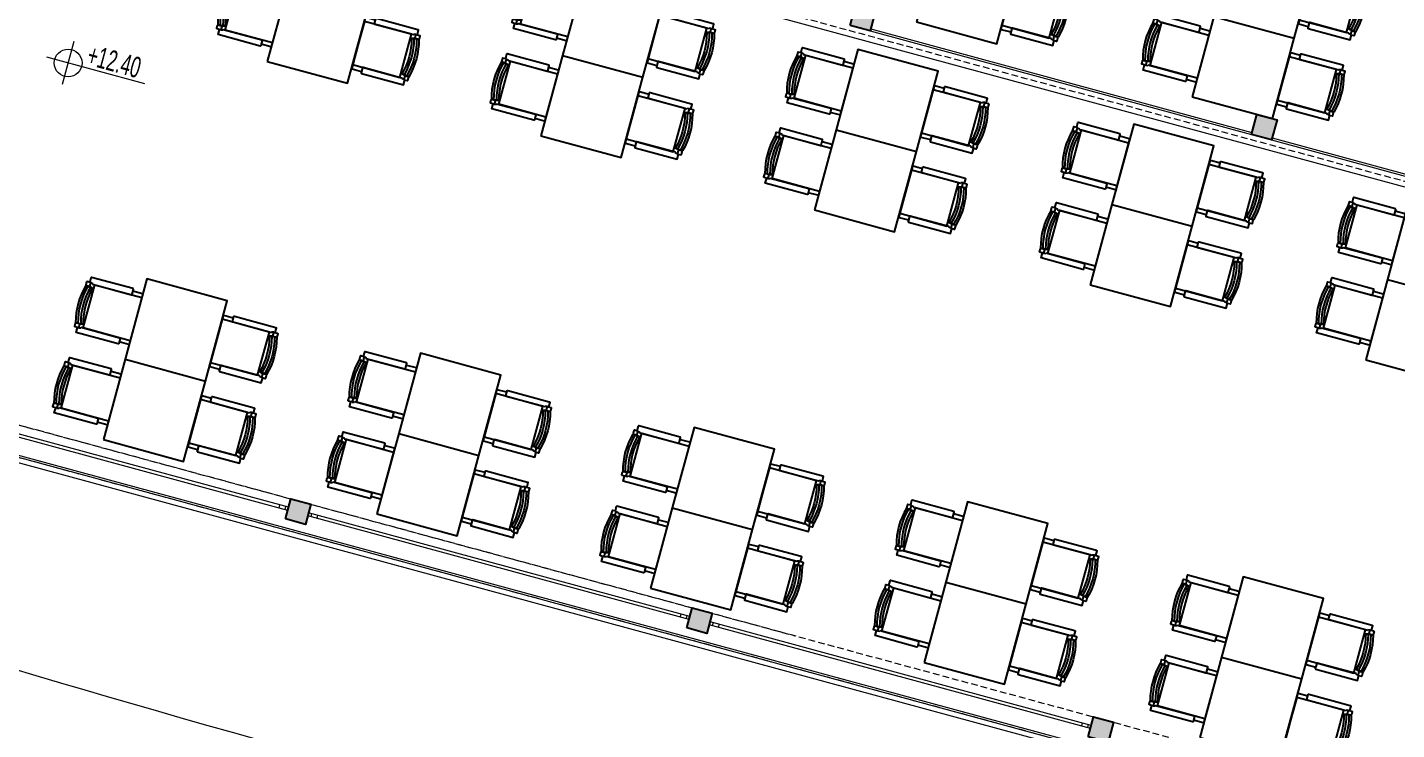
# Model space of a CAD drawing. Header units: millimetres. Extents: x 24907 to 30960, y 3978 to 9944.
# Drawn here: x 27360 to 28677, y 5955 to 6630 of the extents above; entities that cross this region are included whole.
import ezdxf

# ---------------------------------------------------------------- set-up
doc = ezdxf.new("R2010")
doc.units = ezdxf.units.MM
doc.set_wipeout_variables(frame=1)
doc.linetypes.add('HIDDEN', pattern=[9.525, 6.35, -3.175])
doc.layers.add('A-tefris', color=31, linetype='Continuous')
doc.layers.add('A-wipeout', color=120, linetype='Continuous')
for name, color, linetype, lineweight in [('apn', 100, 'Continuous', 20), ('p1', 8, 'HIDDEN', 13), ('pr1', 181, 'Continuous', 13), ('y3', 3, 'Continuous', 13), ('YOL', 32, 'Continuous', 9), ('YOLP', 22, 'Continuous', 20), ('ç-kl', 30, 'Continuous', 25)]:
    doc.layers.add(name, color=color, linetype=linetype, lineweight=lineweight)
doc.layers.add('skl', color=7, linetype='Continuous', lineweight=13, true_color=0x787878)
doc.styles.add('STYLE5', font='arial.ttf', dxfattribs={"width": 0.6})

# ---------------------------------------------------------------- blocks, each defined once
blk = doc.blocks.new('kot-p')
for p, q in [((0, 24), (0, -24)), ((86.1, 0), (-24, 0))]:
    blk.add_line(p, q)
blk.add_circle((0, 0), 15)
blk = doc.blocks.new('sandalye-01-p')
blk.add_wipeout([(57.7, 0), (57.2, 8.1), (55.2, 18.5), (54.7, 18.5), (55.2, 19), (55.2, 22), (54.7, 22.5), (52.3, 22.5), (52.3, 27.5), (10.5, 27.5), (10, 27), (10, 25.5), (0.5, 25.5), (0, 25), (0, -25), (0.5, -25.5), (10, -25.5), (10, -27), (10.5, -27.5), (51.8, -27.5), (52.3, -27), (52.3, -22.5), (54.7, -22.5), (55.2, -22), (55.2, -19), (54.7, -18.5), (55.2, -18.5), (56.8, -10.8)])
for p, q in [((51.2, 18.5), (47, 17.5)), ((48.1, 17.3), (47, 17.3)), ((52.9, 18.5), (48.1, 17.3)), ((51.2, 22.5), (49.1, 22)), ((49.1, 21.5), (49.1, 22)), ((51.2, 18.5), (55.2, 18.5)), ((48.1, -17.3), (47, -17.3)), ((51.2, -18.5), (47, -17.5)), ((53, -18.5, 0), (48.1, -17.3, 0)), ((49.1, -21.5), (49.1, -22)), ((51.2, -22.5), (49.1, -22)), ((51.2, -22.5), (49.1, -22)), ((51.2, -18.5), (55.2, -18.5))]:
    blk.add_line(p, q)
for points in [[(49.1, 21.5), (10.5, 21.5, -0.414214), (10, 22), (10, 27, -0.414214), (10.5, 27.5), (52.3, 27.5), (52.3, 22.5)], [(10, -25.5), (0.5, -25.5, -0.414214), (0, -25), (0, 25, -0.414214), (0.5, 25.5), (10, 25.5)], [(49.1, -21.5), (10.5, -21.5, 0.414214), (10, -22), (10, -27, 0.414214), (10.5, -27.5), (51.8, -27.5, 0.414214), (52.3, -27), (52.3, -22.5)]]:
    blk.add_lwpolyline(points, format="xyb")
blk.add_lwpolyline([(0, -21.5), (0, 21.5), (47, 21.5), (47, -21.5)], close=True)
for points in [[(51.7, 22.5), (54.7, 22.5, -0.414214), (55.2, 22), (55.2, 19, -0.414214), (54.7, 18.5), (51.7, 18.5, -0.414214), (51.2, 19), (51.2, 22, -0.414214)], [(51.7, -22.5), (54.7, -22.5, 0.414214), (55.2, -22), (55.2, -19, 0.414214), (54.7, -18.5), (51.7, -18.5, 0.414214), (51.2, -19), (51.2, -22, 0.414214)]]:
    blk.add_lwpolyline(points, format="xyb", close=True)
for centre, radius, start, end in [((-17.3, 0), 67.7, 345.1598, 14.8482), ((-16.2, 0, 0), 68.9, 344.9605, 15.0473), ((-15.2, 0, 0), 68.9, 15.5809, 15.5887), ((-12.2, 0), 67.7, 344.1276, 15.8724), ((-11.2, 0), 68.9, 344.4113, 15.5887)]:
    blk.add_arc(centre, radius, start, end)
blk = doc.blocks.new('masa-01-p')
at = {"xscale": -1}
for p in [(-40, -40), (-40, -120)]:
    blk.add_blockref('sandalye-01-p', p, dxfattribs=at)
for p in [(40, -40), (40, -120)]:
    blk.add_blockref('sandalye-01-p', p)
blk.add_wipeout([(-40, 0), (40, 0), (40, -80), (-40, -80)]).dxf.layer = 'A-wipeout'
blk.add_lwpolyline([(-40, 0), (40, 0), (40, -80), (-40, -80)], close=True)
blk.add_wipeout([(-40, -80), (40, -80), (40, -160), (-40, -160)]).dxf.layer = 'A-wipeout'
blk.add_lwpolyline([(-40, -80), (40, -80), (40, -160), (-40, -160)], close=True)

msp = doc.modelspace()

# ---------------------------------------------------------------- hatches: boundary and pattern name
at = {"layer": 'skl'}
h = msp.add_hatch(color=256, dxfattribs=at)
h.dxf.hatch_style = 1
h.paths.add_polyline_path([(27929.5, 7265.4), (27910.2, 7270.7), (27904.9, 7251.4), (27924.2, 7246.1)])
h.paths.add_polyline_path([(27789.9, 6751), (27770.6, 6756.3), (27765.3, 6737), (27784.6, 6731.7)])
h.paths.add_polyline_path([(27632.7, 6172), (27613.4, 6177.2), (27608.2, 6157.9), (27627.5, 6152.7)])
h = msp.add_hatch(color=256, dxfattribs=at)
h.dxf.hatch_style = 1
h.paths.add_polyline_path([(28315.5, 7160.7), (28296.2, 7165.9), (28291, 7146.6), (28310.3, 7141.4)])
h.paths.add_polyline_path([(28175.9, 6646.3), (28156.6, 6651.5), (28151.4, 6632.2), (28170.7, 6627)])
h.paths.add_polyline_path([(28018.8, 6067.2), (27999.5, 6072.5), (27994.2, 6053.2), (28013.5, 6047.9)])
h = msp.add_hatch(color=256, dxfattribs=at)
h.dxf.hatch_style = 1
h.paths.add_polyline_path([(28701.6, 7055.9), (28682.2, 7061.2), (28677, 7041.9), (28696.3, 7036.6)])
h.paths.add_polyline_path([(28562, 6541.5), (28542.7, 6546.8), (28537.4, 6527.5), (28556.7, 6522.2)])
h.paths.add_polyline_path([(28404.8, 5962.5), (28385.5, 5967.7), (28380.3, 5948.4), (28399.6, 5943.2)])

# ---------------------------------------------------------------- linework, layer by layer
at = {"layer": 'apn'}
for p, q in [((26051.8, 6569.9), (29144.9, 5730.5)), ((26054.2, 6571.3), (29145.4, 5732.5))]:
    msp.add_line(p, q, dxfattribs=at)
for points in [[(28170.7, 6627), (28537.4, 6527.5)], [(28171.2, 6628.9), (28537.9, 6529.4)], [(28556.7, 6522.2), (28923.5, 6422.7)], [(28557.2, 6524.2), (28924, 6424.6)], [(27610.4, 6166.1), (27243.7, 6265.6)], [(27611.2, 6169.1), (27244.5, 6268.6)], [(27602.5, 6171.4), (27601.7, 6168.4)], [(27608.3, 6169.9), (27607.5, 6166.9)], [(27997.3, 6064.3), (27630.5, 6163.8)], [(27996.5, 6061.3), (27629.7, 6160.9)], [(27633.4, 6163), (27632.6, 6160.1)], [(27639.2, 6161.5), (27638.4, 6158.5)], [(27988.6, 6066.7), (27987.8, 6063.7)], [(27994.4, 6065.1), (27993.6, 6062.1)], [(28383.3, 5959.5), (28016.6, 6059.1)], [(28019.5, 6058.3), (28018.7, 6055.3)], [(28382.5, 5956.6), (28015.8, 6056.1)], [(28025.3, 6056.7), (28024.4, 6053.7)], [(28374.6, 5961.9), (28373.8, 5958.9)], [(28380.4, 5960.3), (28379.6, 5957.4)]]:
    msp.add_lwpolyline(points, dxfattribs=at)
at = {"layer": 'p1'}
for points in [[(26367.3, 7694.5), (26061.4, 6567.3), (29144.9, 5730.5)], [(26388.4, 7657.7), (26098.2, 6588.4), (29152.8, 5759.5)], [(29158.6, 6353.7), (26248.8, 7143.3)]]:
    msp.add_lwpolyline(points, dxfattribs=at)
at = {"layer": 'pr1'}
msp.add_line((27550.4, 6785), (29128.3, 6356.7), dxfattribs=at)
msp.add_lwpolyline([(26354.6, 7666.9), (26055.3, 6563.8), (29143.6, 5725.7)], dxfattribs=at)
at = {"layer": 'YOL'}
for radius, start, end in [(15580, 248.63852, 260.21255), (15730, 248.53434, 266.59845)]:
    msp.add_arc((31787.5, 20947.5), radius, start, end, dxfattribs=at)
at = {"layer": 'YOLP'}
for radius, start in [(19584, 247.31705), (19614, 247.36333)]:
    msp.add_arc((32600.1, 24119.5), radius, start, 255.08031, dxfattribs=at)
at = {"layer": 'ç-kl'}
for points in [[(28151.4, 6632.2), (28156.6, 6651.5), (28175.9, 6646.3), (28170.7, 6627)], [(28537.4, 6527.5), (28542.7, 6546.8), (28562, 6541.5), (28556.7, 6522.2)], [(27608.2, 6157.9), (27613.4, 6177.2), (27632.7, 6172), (27627.5, 6152.7)], [(27994.2, 6053.2), (27999.5, 6072.5), (28018.8, 6067.2), (28013.5, 6047.9)], [(28380.3, 5948.4), (28385.5, 5967.7), (28404.8, 5962.5), (28399.6, 5943.2)]]:
    msp.add_lwpolyline(points, close=True, dxfattribs=at)

# ---------------------------------------------------------------- block references
at = {"layer": 'y3', "xscale": 0.8888888889205729, "yscale": 0.8888888889205729, "zscale": 0.8888888889205729, "rotation": 344.8172531373259}
msp.add_blockref('kot-p', (27399.2, 6596.2), dxfattribs=at)

# ---------------------------------------------------------------- texts
at = {"layer": 'y3', "style": 'STYLE5', "width": 0.6}
msp.add_text('+12.40', height=20, rotation=344.8173, dxfattribs=at).set_placement((27416, 6595))

# ---------------------------------------------------------------- next in the draw order: block references
at = {"layer": 'A-tefris', "ltscale": 100, "xscale": -1, "rotation": 164.8172531391941}
for p in [(28253.9, 6625.1), (28519, 6553.2), (28685.9, 6300.5), (27998, 6080.9), (28261.1, 6009.5), (28526.2, 5937.5)]:
    msp.add_blockref('masa-01-p', p, dxfattribs=at)

# ---------------------------------------------------------------- next in the draw order: linework, layer by layer
at = {"layer": 'p1'}
msp.add_lwpolyline([(25333.9, 7943.9), (25043.7, 6874.6), (28098.2, 6045.7)], dxfattribs=at)

# ---------------------------------------------------------------- next in the draw order: block references
at = {"layer": 'A-tefris', "ltscale": 100, "xscale": -1, "rotation": 164.8172531391941}
msp.add_blockref('masa-01-p', (28420.8, 6372.5), dxfattribs=at)

# ---------------------------------------------------------------- next in the draw order: block references
for p in [(27629.4, 6587.2), (27892.5, 6515.8), (28155.6, 6444.4), (27471.7, 6223.7), (27734.8, 6152.3)]:
    msp.add_blockref('masa-01-p', p, dxfattribs=at)

doc.saveas('drawing.dxf')
